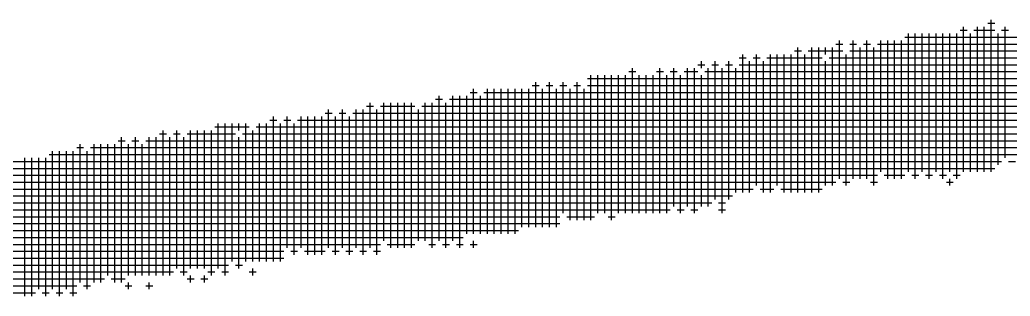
# Model space of a CAD drawing. Header units: feet. Extents: x 0 to 336400, y 0 to 237600.
# Drawn here: x 212533 to 213075, y 11140 to 11291 of the extents above; entities that cross this region are included whole.
import ezdxf

# ---------------------------------------------------------------- set-up
doc = ezdxf.new("R2010")
doc.units = ezdxf.units.FT
doc.header["$LTSCALE"] = 2200
doc.header["$MEASUREMENT"] = 0
doc.layers.add('CX-MISC', color=2, linetype='CONTINUOUS')

msp = doc.modelspace()

# ---------------------------------------------------------------- linework, layer by layer
at = {"layer": 'CX-MISC'}
for p, q in [((213062.79, 11289.19, 9817.04), (213066.57, 11289.19, 9817.04)), ((213064.68, 11207.92, 9817.04), (213064.68, 11291.08, 9817.04)), ((213019.32, 11207.92, 9817.04), (213019.32, 11283.52, 9817.04)), ((213023.1, 11204.14, 9817.04), (213023.1, 11283.52, 9817.04)), ((213026.88, 11207.92, 9817.04), (213026.88, 11283.52, 9817.04)), ((213030.66, 11204.14, 9817.04), (213030.66, 11283.52, 9817.04)), ((213034.44, 11207.92, 9817.04), (213034.44, 11283.52, 9817.04)), ((213038.22, 11204.14, 9817.04), (213038.22, 11283.52, 9817.04)), ((213042, 11207.92, 9817.04), (213042, 11283.52, 9817.04)), ((213045.78, 11204.14, 9817.04), (213045.78, 11283.52, 9817.04)), ((213047.67, 11285.41, 9817.04), (213051.45, 11285.41, 9817.04)), ((213049.56, 11207.92, 9817.04), (213049.56, 11287.3, 9817.04)), ((213053.34, 11207.92, 9817.04), (213053.34, 11283.52, 9817.04)), ((213055.23, 11285.41, 9817.04), (213066.57, 11285.41, 9817.04)), ((213057.12, 11207.92, 9817.04), (213057.12, 11287.3, 9817.04)), ((213060.9, 11207.92, 9817.04), (213060.9, 11287.3, 9817.04)), ((213068.46, 11211.7, 9817.04), (213068.46, 11283.52, 9817.04)), ((213070.35, 11285.41, 9817.04), (213074.13, 11285.41, 9817.04)), ((213072.24, 11215.48, 9817.04), (213072.24, 11287.3, 9817.04)), ((212979.63, 11277.85, 9817.04), (212983.41, 11277.85, 9817.04)), ((212981.52, 11204.14, 9817.04), (212981.52, 11279.74, 9817.04)), ((212987.19, 11277.85, 9817.04), (212990.97, 11277.85, 9817.04)), ((212989.08, 11204.14, 9817.04), (212989.08, 11279.74, 9817.04)), ((212994.75, 11277.85, 9817.04), (212998.53, 11277.85, 9817.04)), ((212996.64, 11204.14, 9817.04), (212996.64, 11279.74, 9817.04)), ((213002.31, 11277.85, 9817.04), (213584.43, 11277.85, 9817.04)), ((213004.2, 11207.92, 9817.04), (213004.2, 11279.74, 9817.04)), ((213007.98, 11204.14, 9817.04), (213007.98, 11279.74, 9817.04)), ((213011.76, 11204.14, 9817.04), (213011.76, 11279.74, 9817.04)), ((213015.54, 11204.14, 9817.04), (213015.54, 11279.74, 9817.04)), ((213017.43, 11281.63, 9817.04), (213591.99, 11281.63, 9817.04)), ((212928.6, 11196.58, 9817.04), (212928.6, 11272.18, 9817.04)), ((212936.16, 11200.36, 9817.04), (212936.16, 11272.18, 9817.04)), ((212943.72, 11196.58, 9817.04), (212943.72, 11272.18, 9817.04)), ((212947.5, 11200.36, 9817.04), (212947.5, 11272.18, 9817.04)), ((212951.28, 11196.58, 9817.04), (212951.28, 11272.18, 9817.04)), ((212955.06, 11196.58, 9817.04), (212955.06, 11272.18, 9817.04)), ((212956.95, 11274.07, 9817.04), (212960.73, 11274.07, 9817.04)), ((212958.84, 11196.58, 9817.04), (212958.84, 11275.96, 9817.04)), ((212962.62, 11196.58, 9817.04), (212962.62, 11272.18, 9817.04)), ((212964.51, 11274.07, 9817.04), (212983.41, 11274.07, 9817.04)), ((212966.4, 11196.58, 9817.04), (212966.4, 11275.96, 9817.04)), ((212970.18, 11196.58, 9817.04), (212970.18, 11275.96, 9817.04)), ((212973.96, 11272.18, 9817.04), (212973.96, 11275.96, 9817.04)), ((212977.74, 11200.36, 9817.04), (212977.74, 11275.96, 9817.04)), ((212985.3, 11200.36, 9817.04), (212985.3, 11272.18, 9817.04)), ((212987.19, 11274.07, 9817.04), (213516.39, 11274.07, 9817.04)), ((212992.86, 11204.14, 9817.04), (212992.86, 11275.96, 9817.04)), ((213000.42, 11200.36, 9817.04), (213000.42, 11275.96, 9817.04)), ((212904.03, 11266.51, 9817.04), (212907.81, 11266.51, 9817.04)), ((212905.92, 11264.62, 9817.04), (212905.92, 11268.4, 9817.04)), ((212911.59, 11266.51, 9817.04), (212915.37, 11266.51, 9817.04)), ((212913.48, 11192.8, 9817.04), (212913.48, 11268.4, 9817.04)), ((212919.15, 11266.51, 9817.04), (212922.93, 11266.51, 9817.04)), ((212921.04, 11192.8, 9817.04), (212921.04, 11268.4, 9817.04)), ((212926.71, 11270.29, 9817.04), (212930.49, 11270.29, 9817.04)), ((212926.71, 11266.51, 9817.04), (213437.01, 11266.51, 9817.04)), ((212932.38, 11196.58, 9817.04), (212932.38, 11268.4, 9817.04)), ((212934.27, 11270.29, 9817.04), (212938.05, 11270.29, 9817.04)), ((212939.94, 11196.58, 9817.04), (212939.94, 11268.4, 9817.04)), ((212941.83, 11270.29, 9817.04), (212972.07, 11270.29, 9817.04)), ((212973.96, 11200.36, 9817.04), (212973.96, 11268.4, 9817.04)), ((212975.85, 11270.29, 9817.04), (213508.83, 11270.29, 9817.04)), ((212866.23, 11262.73, 9817.04), (212870.01, 11262.73, 9817.04)), ((212868.12, 11185.24, 9817.04), (212868.12, 11264.62, 9817.04)), ((212881.35, 11262.73, 9817.04), (212885.13, 11262.73, 9817.04)), ((212883.24, 11185.24, 9817.04), (212883.24, 11264.62, 9817.04)), ((212888.91, 11262.73, 9817.04), (212892.69, 11262.73, 9817.04)), ((212890.8, 11189.02, 9817.04), (212890.8, 11264.62, 9817.04)), ((212896.47, 11262.73, 9817.04), (212904.03, 11262.73, 9817.04)), ((212898.36, 11189.02, 9817.04), (212898.36, 11264.62, 9817.04)), ((212902.14, 11185.24, 9817.04), (212902.14, 11264.62, 9817.04)), ((212907.81, 11262.73, 9817.04), (213418.11, 11262.73, 9817.04)), ((212909.7, 11189.02, 9817.04), (212909.7, 11264.62, 9817.04)), ((212917.26, 11185.24, 9817.04), (212917.26, 11264.62, 9817.04)), ((212924.82, 11196.58, 9817.04), (212924.82, 11264.62, 9817.04)), ((212815.2, 11177.68, 9817.04), (212815.2, 11257.06, 9817.04)), ((212822.76, 11177.68, 9817.04), (212822.76, 11257.06, 9817.04)), ((212830.32, 11185.24, 9817.04), (212830.32, 11257.06, 9817.04)), ((212837.88, 11181.46, 9817.04), (212837.88, 11257.06, 9817.04)), ((212843.55, 11258.95, 9817.04), (213402.99, 11258.95, 9817.04)), ((212845.44, 11181.46, 9817.04), (212845.44, 11260.84, 9817.04)), ((212849.22, 11185.24, 9817.04), (212849.22, 11260.84, 9817.04)), ((212853, 11185.24, 9817.04), (212853, 11260.84, 9817.04)), ((212856.78, 11181.46, 9817.04), (212856.78, 11260.84, 9817.04)), ((212860.56, 11185.24, 9817.04), (212860.56, 11260.84, 9817.04)), ((212864.34, 11185.24, 9817.04), (212864.34, 11260.84, 9817.04)), ((212871.9, 11185.24, 9817.04), (212871.9, 11260.84, 9817.04)), ((212875.68, 11185.24, 9817.04), (212875.68, 11260.84, 9817.04)), ((212879.46, 11185.24, 9817.04), (212879.46, 11260.84, 9817.04)), ((212887.02, 11185.24, 9817.04), (212887.02, 11260.84, 9817.04)), ((212894.58, 11185.24, 9817.04), (212894.58, 11260.84, 9817.04)), ((212905.92, 11189.02, 9817.04), (212905.92, 11260.84, 9817.04)), ((212779.29, 11251.39, 9817.04), (212783.07, 11251.39, 9817.04)), ((212781.18, 11173.9, 9817.04), (212781.18, 11253.28, 9817.04)), ((212786.85, 11251.39, 9817.04), (213372.75, 11251.39, 9817.04)), ((212788.74, 11173.9, 9817.04), (212788.74, 11253.28, 9817.04)), ((212792.52, 11173.9, 9817.04), (212792.52, 11253.28, 9817.04)), ((212796.3, 11173.9, 9817.04), (212796.3, 11253.28, 9817.04)), ((212800.08, 11173.9, 9817.04), (212800.08, 11253.28, 9817.04)), ((212803.86, 11173.9, 9817.04), (212803.86, 11253.28, 9817.04)), ((212807.64, 11177.68, 9817.04), (212807.64, 11253.28, 9817.04)), ((212811.42, 11177.68, 9817.04), (212811.42, 11253.28, 9817.04)), ((212813.31, 11255.17, 9817.04), (212817.09, 11255.17, 9817.04)), ((212818.98, 11177.68, 9817.04), (212818.98, 11253.28, 9817.04)), ((212820.87, 11255.17, 9817.04), (212824.65, 11255.17, 9817.04)), ((212826.54, 11177.68, 9817.04), (212826.54, 11253.28, 9817.04)), ((212828.43, 11255.17, 9817.04), (212832.21, 11255.17, 9817.04)), ((212834.1, 11181.46, 9817.04), (212834.1, 11253.28, 9817.04)), ((212835.99, 11255.17, 9817.04), (212839.77, 11255.17, 9817.04)), ((212841.66, 11181.46, 9817.04), (212841.66, 11253.28, 9817.04)), ((212843.55, 11255.17, 9817.04), (213387.87, 11255.17, 9817.04)), ((212724.48, 11166.34, 9817.04), (212724.48, 11245.72, 9817.04)), ((212732.04, 11170.12, 9817.04), (212732.04, 11245.72, 9817.04)), ((212735.82, 11166.34, 9817.04), (212735.82, 11245.72, 9817.04)), ((212739.6, 11166.34, 9817.04), (212739.6, 11245.72, 9817.04)), ((212743.38, 11166.34, 9817.04), (212743.38, 11245.72, 9817.04)), ((212747.16, 11166.34, 9817.04), (212747.16, 11245.72, 9817.04)), ((212754.72, 11170.12, 9817.04), (212754.72, 11245.72, 9817.04)), ((212758.5, 11166.34, 9817.04), (212758.5, 11245.72, 9817.04)), ((212760.39, 11247.61, 9817.04), (212764.17, 11247.61, 9817.04)), ((212762.28, 11170.12, 9817.04), (212762.28, 11249.5, 9817.04)), ((212766.06, 11166.34, 9817.04), (212766.06, 11245.72, 9817.04)), ((212767.95, 11247.61, 9817.04), (213327.39, 11247.61, 9817.04)), ((212769.84, 11170.12, 9817.04), (212769.84, 11249.5, 9817.04)), ((212773.62, 11166.34, 9817.04), (212773.62, 11249.5, 9817.04)), ((212777.4, 11173.9, 9817.04), (212777.4, 11249.5, 9817.04)), ((212784.96, 11173.9, 9817.04), (212784.96, 11249.5, 9817.04)), ((212699.91, 11240.05, 9817.04), (212703.69, 11240.05, 9817.04)), ((212701.8, 11166.34, 9817.04), (212701.8, 11241.94, 9817.04)), ((212707.47, 11240.05, 9817.04), (212711.25, 11240.05, 9817.04)), ((212709.36, 11166.34, 9817.04), (212709.36, 11241.94, 9817.04)), ((212715.03, 11240.05, 9817.04), (213266.91, 11240.05, 9817.04)), ((212716.92, 11166.34, 9817.04), (212716.92, 11241.94, 9817.04)), ((212720.7, 11162.56, 9817.04), (212720.7, 11241.94, 9817.04)), ((212722.59, 11243.83, 9817.04), (212726.37, 11243.83, 9817.04)), ((212728.26, 11162.56, 9817.04), (212728.26, 11241.94, 9817.04)), ((212730.15, 11243.83, 9817.04), (212749.05, 11243.83, 9817.04)), ((212750.94, 11170.12, 9817.04), (212750.94, 11241.94, 9817.04)), ((212752.83, 11243.83, 9817.04), (213293.37, 11243.83, 9817.04)), ((212641.32, 11155, 9817.04), (212641.32, 11234.38, 9817.04)), ((212645.1, 11151.22, 9817.04), (212645.1, 11234.38, 9817.04)), ((212648.88, 11158.78, 9817.04), (212648.88, 11234.38, 9817.04)), ((212652.66, 11230.6, 9817.04), (212652.66, 11234.38, 9817.04)), ((212656.44, 11158.78, 9817.04), (212656.44, 11234.38, 9817.04)), ((212664, 11158.78, 9817.04), (212664, 11234.38, 9817.04)), ((212667.78, 11158.78, 9817.04), (212667.78, 11234.38, 9817.04)), ((212669.67, 11236.27, 9817.04), (212673.45, 11236.27, 9817.04)), ((212671.56, 11158.78, 9817.04), (212671.56, 11238.16, 9817.04)), ((212675.34, 11158.78, 9817.04), (212675.34, 11234.38, 9817.04)), ((212677.23, 11236.27, 9817.04), (212681.01, 11236.27, 9817.04)), ((212679.12, 11166.34, 9817.04), (212679.12, 11238.16, 9817.04)), ((212682.9, 11162.56, 9817.04), (212682.9, 11234.38, 9817.04)), ((212684.79, 11236.27, 9817.04), (213263.13, 11236.27, 9817.04)), ((212686.68, 11166.34, 9817.04), (212686.68, 11238.16, 9817.04)), ((212690.46, 11162.56, 9817.04), (212690.46, 11238.16, 9817.04)), ((212694.24, 11162.56, 9817.04), (212694.24, 11238.16, 9817.04)), ((212698.02, 11162.56, 9817.04), (212698.02, 11238.16, 9817.04)), ((212705.58, 11162.56, 9817.04), (212705.58, 11238.16, 9817.04)), ((212713.14, 11162.56, 9817.04), (212713.14, 11238.16, 9817.04)), ((212609.19, 11228.71, 9817.04), (212612.97, 11228.71, 9817.04)), ((212611.08, 11151.22, 9817.04), (212611.08, 11230.6, 9817.04)), ((212616.75, 11228.71, 9817.04), (212620.53, 11228.71, 9817.04)), ((212618.64, 11155, 9817.04), (212618.64, 11230.6, 9817.04)), ((212624.31, 11228.71, 9817.04), (212650.77, 11228.71, 9817.04)), ((212626.2, 11155, 9817.04), (212626.2, 11230.6, 9817.04)), ((212629.98, 11155, 9817.04), (212629.98, 11230.6, 9817.04)), ((212633.76, 11155, 9817.04), (212633.76, 11230.6, 9817.04)), ((212637.54, 11151.22, 9817.04), (212637.54, 11230.6, 9817.04)), ((212639.43, 11232.49, 9817.04), (212658.33, 11232.49, 9817.04)), ((212654.55, 11228.71, 9817.04), (213191.31, 11228.71, 9817.04)), ((212660.22, 11158.78, 9817.04), (212660.22, 11230.6, 9817.04)), ((212662.11, 11232.49, 9817.04), (213213.99, 11232.49, 9817.04)), ((212565.72, 11147.44, 9817.04), (212565.72, 11223.04, 9817.04)), ((212573.28, 11147.44, 9817.04), (212573.28, 11223.04, 9817.04)), ((212577.06, 11147.44, 9817.04), (212577.06, 11223.04, 9817.04)), ((212580.84, 11151.22, 9817.04), (212580.84, 11223.04, 9817.04)), ((212584.62, 11147.44, 9817.04), (212584.62, 11223.04, 9817.04)), ((212586.51, 11224.93, 9817.04), (212590.29, 11224.93, 9817.04)), ((212588.4, 11147.44, 9817.04), (212588.4, 11226.82, 9817.04)), ((212592.18, 11151.22, 9817.04), (212592.18, 11223.04, 9817.04)), ((212594.07, 11224.93, 9817.04), (212597.85, 11224.93, 9817.04)), ((212595.96, 11151.22, 9817.04), (212595.96, 11226.82, 9817.04)), ((212599.74, 11151.22, 9817.04), (212599.74, 11223.04, 9817.04)), ((212601.63, 11224.93, 9817.04), (213176.19, 11224.93, 9817.04)), ((212603.52, 11151.22, 9817.04), (212603.52, 11226.82, 9817.04)), ((212607.3, 11151.22, 9817.04), (212607.3, 11226.82, 9817.04)), ((212614.86, 11151.22, 9817.04), (212614.86, 11226.82, 9817.04)), ((212622.42, 11151.22, 9817.04), (212622.42, 11226.82, 9817.04)), ((212652.66, 11155, 9817.04), (212652.66, 11226.82, 9817.04)), ((212550.6, 11143.66, 9817.04), (212550.6, 11219.26, 9817.04)), ((212554.38, 11139.88, 9817.04), (212554.38, 11219.26, 9817.04)), ((212558.16, 11143.66, 9817.04), (212558.16, 11219.26, 9817.04)), ((212561.94, 11139.88, 9817.04), (212561.94, 11219.26, 9817.04)), ((212563.83, 11221.15, 9817.04), (212567.61, 11221.15, 9817.04)), ((212569.5, 11143.66, 9817.04), (212569.5, 11219.26, 9817.04)), ((212571.39, 11221.15, 9817.04), (213142.17, 11221.15, 9817.04)), ((212518.47, 11213.59, 9817.04), (213070.35, 11213.59, 9817.04)), ((212535.48, 11139.88, 9817.04), (212535.48, 11215.48, 9817.04)), ((212539.26, 11139.88, 9817.04), (212539.26, 11215.48, 9817.04)), ((212543.04, 11143.66, 9817.04), (212543.04, 11215.48, 9817.04)), ((212546.82, 11139.88, 9817.04), (212546.82, 11215.48, 9817.04)), ((212548.71, 11217.37, 9817.04), (213085.47, 11217.37, 9817.04)), ((213074.13, 11213.59, 9817.04), (213077.91, 11213.59, 9817.04)), ((212503.35, 11209.81, 9817.04), (213066.57, 11209.81, 9817.04)), ((212416.41, 11202.25, 9817.04), (212979.63, 11202.25, 9817.04)), ((212488.23, 11206.03, 9817.04), (213002.31, 11206.03, 9817.04)), ((212983.41, 11202.25, 9817.04), (212987.19, 11202.25, 9817.04)), ((212998.53, 11202.25, 9817.04), (213002.31, 11202.25, 9817.04)), ((213006.09, 11206.03, 9817.04), (213017.43, 11206.03, 9817.04)), ((213021.21, 11206.03, 9817.04), (213024.99, 11206.03, 9817.04)), ((213028.77, 11206.03, 9817.04), (213032.55, 11206.03, 9817.04)), ((213036.33, 11206.03, 9817.04), (213040.11, 11206.03, 9817.04)), ((213040.11, 11202.25, 9817.04), (213043.89, 11202.25, 9817.04)), ((213042, 11200.36, 9817.04), (213042, 11204.14, 9817.04)), ((213043.89, 11206.03, 9817.04), (213047.67, 11206.03, 9817.04)), ((212405.07, 11198.47, 9817.04), (212934.27, 11198.47, 9817.04)), ((212938.05, 11198.47, 9817.04), (212945.61, 11198.47, 9817.04)), ((212949.39, 11198.47, 9817.04), (212972.07, 11198.47, 9817.04)), ((212314.35, 11190.91, 9817.04), (212911.59, 11190.91, 9817.04)), ((212352.15, 11194.69, 9817.04), (212922.93, 11194.69, 9817.04)), ((212915.37, 11190.91, 9817.04), (212919.15, 11190.91, 9817.04)), ((212272.77, 11187.13, 9817.04), (212888.91, 11187.13, 9817.04)), ((212892.69, 11187.13, 9817.04), (212896.47, 11187.13, 9817.04)), ((212900.25, 11187.13, 9817.04), (212904.03, 11187.13, 9817.04)), ((212915.37, 11187.13, 9817.04), (212919.15, 11187.13, 9817.04)), ((212170.71, 11179.57, 9817.04), (212828.43, 11179.57, 9817.04)), ((212219.85, 11183.35, 9817.04), (212828.43, 11183.35, 9817.04)), ((212832.21, 11183.35, 9817.04), (212847.33, 11183.35, 9817.04)), ((212854.89, 11183.35, 9817.04), (212858.67, 11183.35, 9817.04)), ((212151.81, 11175.79, 9817.04), (212805.75, 11175.79, 9817.04)), ((212117.79, 11172.01, 9817.04), (212775.51, 11172.01, 9817.04)), ((212781.18, 11166.34, 9817.04), (212781.18, 11170.12, 9817.04)), ((212072.43, 11164.45, 9817.04), (212677.23, 11164.45, 9817.04)), ((212095.11, 11168.23, 9817.04), (212730.15, 11168.23, 9817.04)), ((212681.01, 11164.45, 9817.04), (212684.79, 11164.45, 9817.04)), ((212688.57, 11164.45, 9817.04), (212699.91, 11164.45, 9817.04)), ((212703.69, 11164.45, 9817.04), (212707.47, 11164.45, 9817.04)), ((212711.25, 11164.45, 9817.04), (212715.03, 11164.45, 9817.04)), ((212718.81, 11164.45, 9817.04), (212722.59, 11164.45, 9817.04)), ((212726.37, 11164.45, 9817.04), (212730.15, 11164.45, 9817.04)), ((212733.93, 11168.23, 9817.04), (212749.05, 11168.23, 9817.04)), ((212756.61, 11168.23, 9817.04), (212760.39, 11168.23, 9817.04)), ((212764.17, 11168.23, 9817.04), (212767.95, 11168.23, 9817.04)), ((212771.73, 11168.23, 9817.04), (212775.51, 11168.23, 9817.04)), ((212779.29, 11168.23, 9817.04), (212783.07, 11168.23, 9817.04)), ((212049.75, 11160.67, 9817.04), (212677.23, 11160.67, 9817.04)), ((211996.83, 11153.11, 9817.04), (212616.75, 11153.11, 9817.04)), ((212064.87, 11156.89, 9817.04), (212646.99, 11156.89, 9817.04)), ((212620.53, 11153.11, 9817.04), (212624.31, 11153.11, 9817.04)), ((212635.65, 11153.11, 9817.04), (212639.43, 11153.11, 9817.04)), ((212643.21, 11153.11, 9817.04), (212646.99, 11153.11, 9817.04)), ((212650.77, 11156.89, 9817.04), (212654.55, 11156.89, 9817.04)), ((212658.33, 11153.11, 9817.04), (212662.11, 11153.11, 9817.04)), ((212660.22, 11151.22, 9817.04), (212660.22, 11155, 9817.04)), ((211981.71, 11149.33, 9817.04), (212578.95, 11149.33, 9817.04)), ((212582.73, 11149.33, 9817.04), (212590.29, 11149.33, 9817.04)), ((212592.18, 11143.66, 9817.04), (212592.18, 11147.44, 9817.04)), ((212603.52, 11143.66, 9817.04), (212603.52, 11147.44, 9817.04)), ((212624.31, 11149.33, 9817.04), (212628.09, 11149.33, 9817.04)), ((212626.2, 11147.44, 9817.04), (212626.2, 11151.22, 9817.04)), ((212631.87, 11149.33, 9817.04), (212635.65, 11149.33, 9817.04)), ((212633.76, 11147.44, 9817.04), (212633.76, 11151.22, 9817.04)), ((211902.33, 11141.77, 9817.04), (212541.15, 11141.77, 9817.04)), ((211951.47, 11145.55, 9817.04), (212563.83, 11145.55, 9817.04)), ((212544.93, 11141.77, 9817.04), (212548.71, 11141.77, 9817.04)), ((212552.49, 11141.77, 9817.04), (212556.27, 11141.77, 9817.04)), ((212560.05, 11141.77, 9817.04), (212563.83, 11141.77, 9817.04)), ((212567.61, 11145.55, 9817.04), (212571.39, 11145.55, 9817.04)), ((212590.29, 11145.55, 9817.04), (212594.07, 11145.55, 9817.04)), ((212601.63, 11145.55, 9817.04), (212605.41, 11145.55, 9817.04))]:
    msp.add_line(p, q, dxfattribs=at)

doc.saveas('drawing.dxf')
